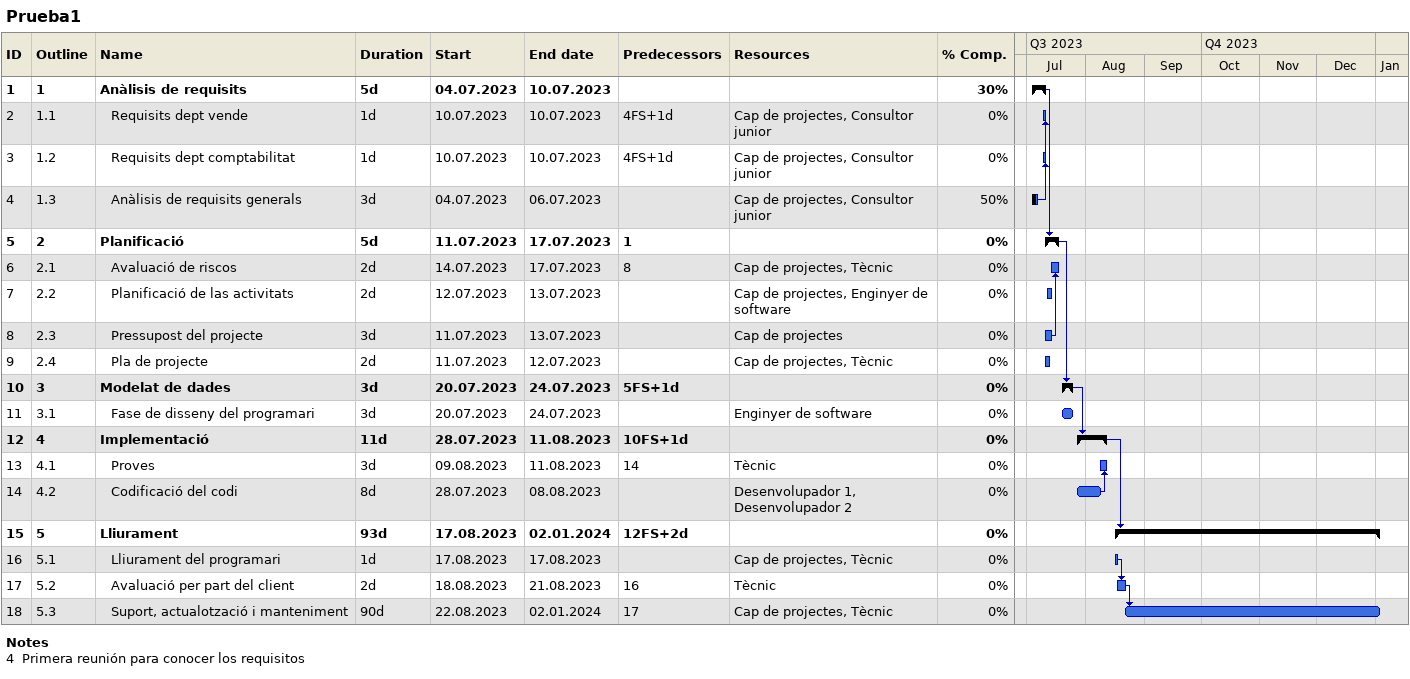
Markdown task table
Prueba1

| ID | WBS | Task | Duration | Start | Finish | Predecessors | Resources | % complete |
|---|---|---|---|---|---|---|---|---|
| 1 | 1 | **Anàlisis de requisits** | 5d | 2023-07-04 | 2023-07-10 |  |  | 30 |
| 2 | 1.1 | Requisits dept vende | 1d | 2023-07-10 | 2023-07-10 | 4FS+1d | Cap de projectes, Consultor junior | 0 |
| 3 | 1.2 | Requisits dept comptabilitat | 1d | 2023-07-10 | 2023-07-10 | 4FS+1d | Cap de projectes, Consultor junior | 0 |
| 4 | 1.3 | Anàlisis de requisits generals | 3d | 2023-07-04 | 2023-07-06 |  | Cap de projectes, Consultor junior | 50 |
| 5 | 2 | **Planificació** | 5d | 2023-07-11 | 2023-07-17 | 1 |  | 0 |
| 6 | 2.1 | Avaluació de riscos | 2d | 2023-07-14 | 2023-07-17 | 8 | Cap de projectes, Tècnic | 0 |
| 7 | 2.2 | Planificació de las activitats | 2d | 2023-07-12 | 2023-07-13 |  | Cap de projectes, Enginyer de software | 0 |
| 8 | 2.3 | Pressupost del projecte | 3d | 2023-07-11 | 2023-07-13 |  | Cap de projectes | 0 |
| 9 | 2.4 | Pla de projecte | 2d | 2023-07-11 | 2023-07-12 |  | Cap de projectes, Tècnic | 0 |
| 10 | 3 | **Modelat de dades** | 3d | 2023-07-20 | 2023-07-24 | 5FS+1d |  | 0 |
| 11 | 3.1 | Fase de disseny del programari | 3d | 2023-07-20 | 2023-07-24 |  | Enginyer de software | 0 |
| 12 | 4 | **Implementació** | 11d | 2023-07-28 | 2023-08-11 | 10FS+1d |  | 0 |
| 13 | 4.1 | Proves | 3d | 2023-08-09 | 2023-08-11 | 14 | Tècnic | 0 |
| 14 | 4.2 | Codificació del codi | 8d | 2023-07-28 | 2023-08-08 |  | Desenvolupador 1, Desenvolupador 2 | 0 |
| 15 | 5 | **Lliurament** | 93d | 2023-08-17 | 2024-01-02 | 12FS+2d |  | 0 |
| 16 | 5.1 | Lliurament del programari | 1d | 2023-08-17 | 2023-08-17 |  | Cap de projectes, Tècnic | 0 |
| 17 | 5.2 | Avaluació per part del client | 2d | 2023-08-18 | 2023-08-21 | 16 | Tècnic | 0 |
| 18 | 5.3 | Suport, actualotzació i manteniment | 90d | 2023-08-22 | 2024-01-02 | 17 | Cap de projectes, Tècnic | 0 |

Notes
- 4: Primera reunión para conocer los requisitos
